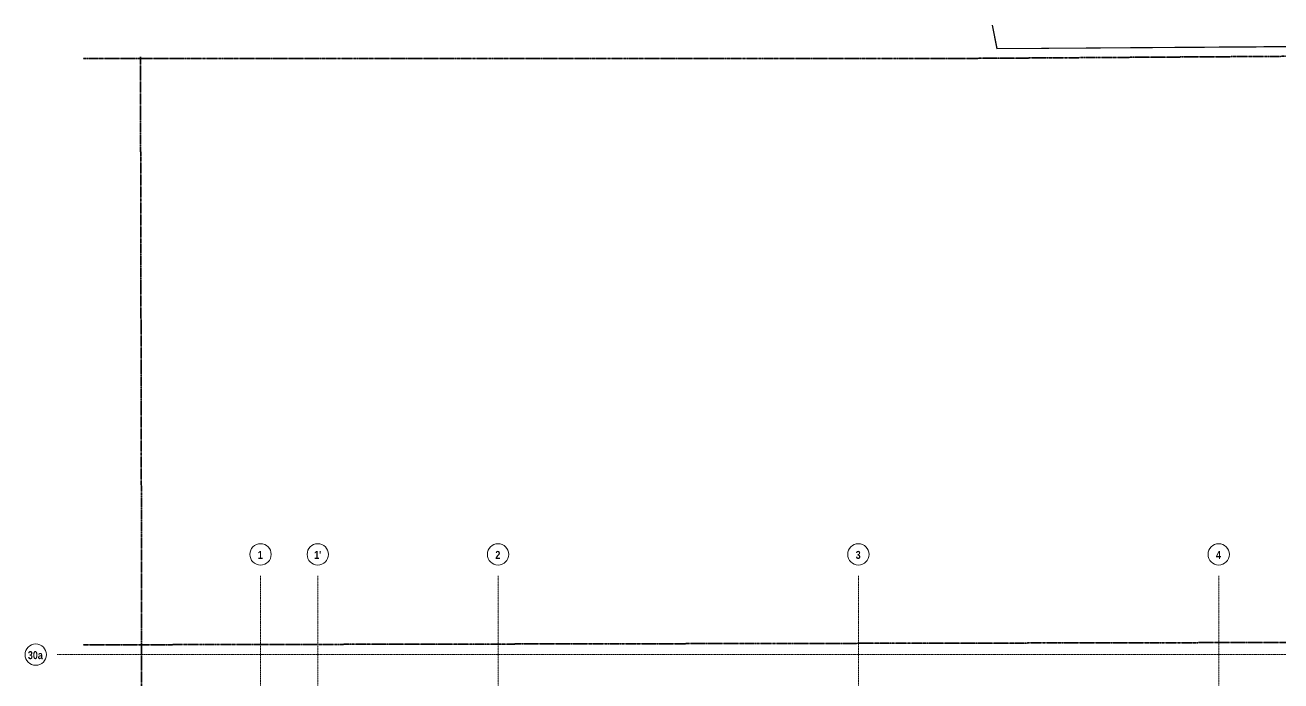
# Model space of a CAD drawing. Header units: centimetres. Extents: x -4512 to 25286, y -2765 to 13485.
# Drawn here: x 15520 to 17873, y 12065 to 13294 of the extents above; entities that cross this region are included whole.
import ezdxf

# ---------------------------------------------------------------- set-up
doc = ezdxf.new("R2010")
doc.units = ezdxf.units.CM
doc.linetypes.add('Grundgrenze', pattern=[0.9, 0.4, -0.1, 0.1, -0.1, 0.1, -0.1])
doc.linetypes.add('Rasterlinie', pattern=[2.2225, 1.27, -0.3175, 0.3175, -0.3175])
for name, color, linetype, lineweight in [('A-FLOR-HRAL', 7, 'Continuous', 9), ('S-GRID', 7, 'Continuous', 5), ('S-GRID-IDEN', 7, 'Continuous', 13)]:
    doc.layers.add(name, color=color, linetype=linetype, lineweight=lineweight)
doc.layers.add('C-PROP-LINE', color=96, linetype='Grundgrenze', lineweight=25, true_color=0x008000)
doc.styles.add('Arial Unicode MS_B', font='', dxfattribs={"width": 0.8, "height": 15})
doc.styles.get('Arial Unicode MS_B').set_extended_font_data('Arial Unicode MS', bold=True)

# ---------------------------------------------------------------- blocks, each defined once
blk = doc.blocks.new('Typ des oberen Holms - Oberer Geländerholm_Innen_-16273616-DD - FOK AF 300')
at = {"layer": 'A-FLOR-HRAL', "color": 96, "true_color": 0x008000}
for p, q in [((30664.2, 13249.8), (30655.5, 13294.2)), ((30656.2, 13294.2), (30664.9, 13250.6)), ((31347.2, 13255.1), (31527.2, 13294.2)), ((31530.7, 13294.2), (31347.3, 13254.3)), ((31347.3, 13254.3), (30664.2, 13249.8)), ((30664.9, 13250.6), (31347.2, 13255.1))]:
    blk.add_line(p, q, dxfattribs=at)
blk = doc.blocks.new('Typ des oberen Holms - Oberer Geländerholm_Innen_-V40-DD - FOK AF 300')
at = {"layer": 'A-FLOR-HRAL', "color": 96, "true_color": 0x008000}
for p, q in [((30655.5, 13294.2), (30664.2, 13249.8)), ((30656.2, 13294.2), (30664.9, 13250.6)), ((31347.2, 13255.1), (31527.2, 13294.2)), ((31347.3, 13254.3), (31530.7, 13294.2)), ((30664.2, 13249.8), (31347.3, 13254.3)), ((30664.9, 13250.6), (31347.2, 13255.1))]:
    blk.add_line(p, q, dxfattribs=at)
blk = doc.blocks.new('Family - ___-4252337-DD - FOK AF 300')
at = {"layer": 'C-PROP-LINE', "color": 5, "lineweight": 35, "true_color": 0x0000ff}
for p in [(31470.9, 12137.5), (29062.1, 10034.2)]:
    blk.add_line(p, (29062.1, 12132.8), dxfattribs=at)
blk = doc.blocks.new('Family - ___-5853231-DD - FOK AF 300')
at = {"layer": 'C-PROP-LINE', "color": 5, "lineweight": 35, "true_color": 0x0000ff}
for p, q in [((30593, 13231.7), (28952.6, 13231.7)), ((31349.2, 13236.7), (30593, 13231.7))]:
    blk.add_line(p, q, dxfattribs=at)
blk = doc.blocks.new('Family - ___-5853272-DD - FOK AF 300')
at = {"layer": 'C-PROP-LINE', "color": 5, "lineweight": 35, "true_color": 0x0000ff}
blk.add_line((29062.1, 12132.8), (29059.9, 13234.9), dxfattribs=at)
blk = doc.blocks.new('Family - ___-16272979-DD - FOK AF 300')
at = {"layer": 'C-PROP-LINE', "color": 5, "lineweight": 35, "true_color": 0x0000ff}
blk.add_line((28952.6, 12132.7), (29063.6, 12132.9), dxfattribs=at)
blk = doc.blocks.new('Raster - Raster horizontal Kreis-118396-DD - FOK AF 300')
at = {"layer": 'S-GRID-IDEN'}
blk.add_circle((0, 0), 0.4, dxfattribs=at)

msp = doc.modelspace()

# ---------------------------------------------------------------- linework, layer by layer
at = {"layer": 'S-GRID', "linetype": 'Rasterlinie'}
for p, q in [((15961.389, 12262.095), (15961.389, 9972.305)), ((16068.711, 12262.095), (16068.711, 9972.305)), ((16406.389, 12262.095), (16406.389, 9972.305)), ((17081.389, 12262.095), (17081.389, 9958.058)), ((17756.389, 12262.095), (17756.389, 9972.305)), ((18205.72, 12114.213), (15580.413, 12114.213))]:
    msp.add_line(p, q, dxfattribs=at)

# ---------------------------------------------------------------- block references
at = {"layer": 'A-FLOR-HRAL', "color": 96, "true_color": 0x008000}
for name in ['Typ des oberen Holms - Oberer Geländerholm_Innen_-16273616-DD - FOK AF 300', 'Typ des oberen Holms - Oberer Geländerholm_Innen_-V40-DD - FOK AF 300']:
    msp.add_blockref(name, (-13323.377, 0), dxfattribs=at)
at = {"layer": 'C-PROP-LINE', "color": 5, "lineweight": 35, "true_color": 0x0000ff}
for name in ['Family - ___-5853231-DD - FOK AF 300', 'Family - ___-5853272-DD - FOK AF 300', 'Family - ___-4252337-DD - FOK AF 300', 'Family - ___-16272979-DD - FOK AF 300']:
    msp.add_blockref(name, (-13323.377, 0), dxfattribs=at)
at = {"layer": 'S-GRID-IDEN', "xscale": 49.99999999999998, "yscale": 49.99999999999998, "zscale": 49.99999999999998}
for p, rotation in [((15961.389, 12302.095), 180), ((16068.711, 12302.095), 180), ((16406.389, 12302.095), 180), ((17081.389, 12302.095), 180), ((17756.389, 12302.095), 180), ((15540.413, 12114.213), 90.00000000000009)]:
    msp.add_blockref('Raster - Raster horizontal Kreis-118396-DD - FOK AF 300', p, dxfattribs=dict(at, rotation=rotation))

# ---------------------------------------------------------------- texts
at = {"layer": 'S-GRID-IDEN', "color": 191, "lineweight": 25, "true_color": 0xb46efa, "char_height": 15, "attachment_point": 1, "style": 'Arial Unicode MS_B'}
for s, insert, width in [('\\fArial Unicode MS|b1|i0|c0|p34|;\\W.8;1', (15956.349, 12308.655), 11.86497), ("1'", (16061.971, 12308.655), 16.03375), ('\\fArial Unicode MS|b1|i0|c0|p34|;\\W.8;2', (16401.349, 12308.655), 11.86497), ('\\fArial Unicode MS|b1|i0|c0|p34|;\\W.8;3', (17076.349, 12308.655), 11.86497), ('\\fArial Unicode MS|b1|i0|c0|p34|;\\W.8;4', (17751.349, 12308.655), 11.86497), ('30a', (15525.593, 12120.774), 35.59492)]:
    msp.add_mtext(s, dxfattribs=dict(at, insert=insert, width=width))

doc.saveas('drawing.dxf')
